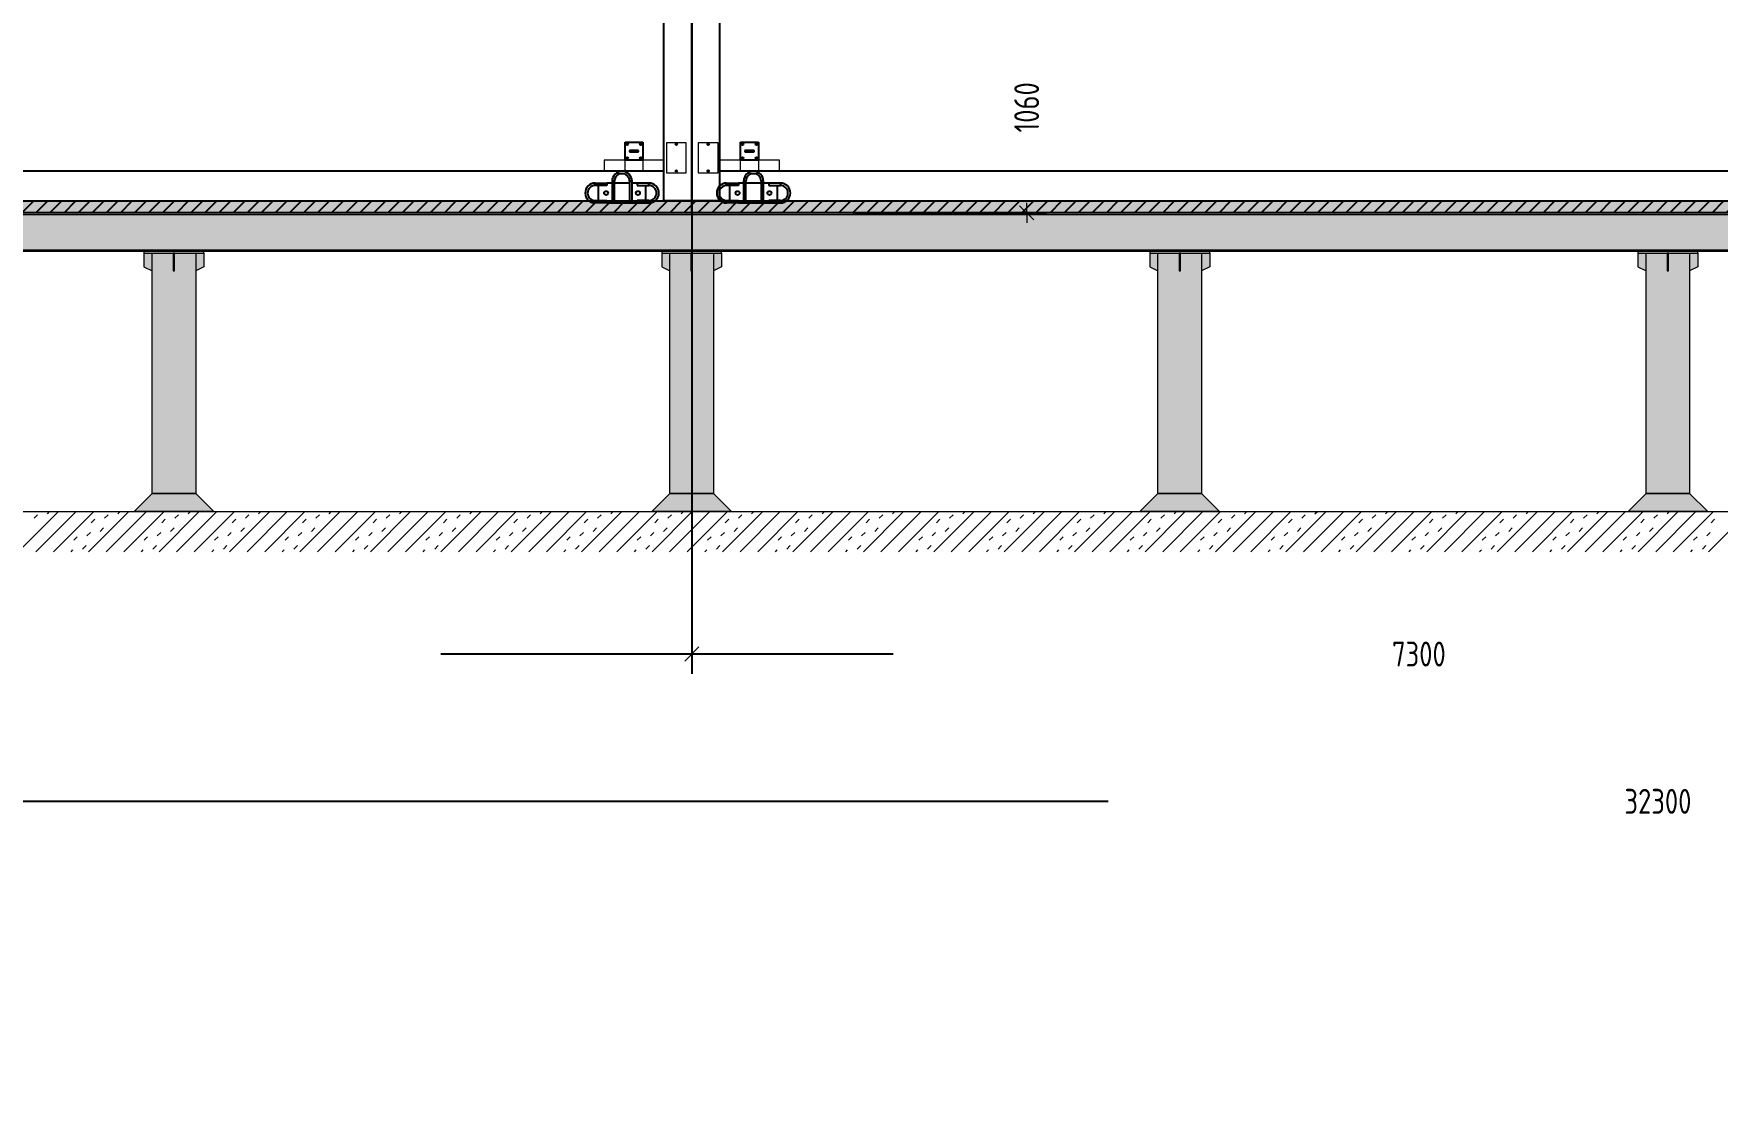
# Model space of a CAD drawing. Header units: millimetres. Extents: x 0 to 1680, y 0 to 594.
# Drawn here: x 1101.3 to 1270.3, y 374.2 to 480.3 of the extents above; entities that cross this region are included whole.
import ezdxf

# ---------------------------------------------------------------- set-up
doc = ezdxf.new("R2010")
doc.units = ezdxf.units.MM
for name, pattern in [('K5LT32798', [0]), ('K5LT32801', [0]), ('K5LT32802', [0]), ('K5LT32803', [0]), ('K5LT_AUXILIARY', [0]), ('K5LT_BASIC', [0]), ('K5LT_THIN', [0])]:
    doc.linetypes.add(name, pattern=pattern)
doc.layers.add('Системный слой', color=7, linetype='Continuous')
doc.styles.add('KDIMTEXTSTYLE', font='GOST_AU.SHX', dxfattribs={"width": 0.96, "oblique": 15, "height": 5})
doc.dimstyles.new('KDIMSTYLE (0.02)', dxfattribs={"dimtxt": 5, "dimasz": 1, "dimexe": 2, "dimexo": 0, "dimgap": 1, "dimtad": 1, "dimlfac": 50, "dimtxsty": 'KDIMTEXTSTYLE', "dimsah": 1, "dimcen": 0, "dimdle": 1, "dimadec": 0, "dimazin": 0, "dimtfac": 0.667, "dimtmove": 0, "dimatfit": 3, "dimfxl": 0, "dimtvp": 1, "dimtolj": 1, "dimtzin": 0, "dimarcsym": 0})
pattern_1 = [(45, (0, 0), (-0.7071068, 0.7071068), [])]

# ---------------------------------------------------------------- blocks, each defined once
blk = doc.blocks.new('U27')
at = {"layer": 'Системный слой', "color": 150, "linetype": 'K5LT_BASIC', "lineweight": 25, "true_color": 0x0080ff}
for p, q in [((1164.57, 523.29), (1167.37, 523.29)), ((1164.57, 463.49), (1164.57, 523.29)), ((1167.37, 523.29), (1167.37, 463.49)), ((1167.37, 463.49), (1164.57, 463.49))]:
    blk.add_line(p, q, dxfattribs=at)
blk = doc.blocks.new('U28')
at = {"layer": 'Системный слой', "color": 150, "linetype": 'K5LT_BASIC', "lineweight": 25, "true_color": 0x0080ff}
for p, q in [((1164.57, 466.49), (1014.17, 466.49)), ((1014.17, 466.49), (1014.17, 463.49)), ((1164.57, 463.49), (1164.57, 466.49)), ((1014.17, 463.49), (1164.57, 463.49))]:
    blk.add_line(p, q, dxfattribs=at)
blk = doc.blocks.new('U30')
at = {"layer": 'Системный слой', "color": 150, "linetype": 'K5LT_BASIC', "lineweight": 25, "true_color": 0x0080ff}
for p, q in [((1167.37, 523.29), (1170.17, 523.29)), ((1167.37, 463.49), (1167.37, 523.29)), ((1170.17, 523.29), (1170.17, 463.49)), ((1170.17, 463.49), (1167.37, 463.49))]:
    blk.add_line(p, q, dxfattribs=at)
blk = doc.blocks.new('U32')
at = {"layer": 'Системный слой', "color": 150, "linetype": 'K5LT_BASIC', "lineweight": 25, "true_color": 0x0080ff}
for p, q in [((1310.57, 466.49), (1170.17, 466.49)), ((1170.17, 466.49), (1170.17, 463.49)), ((1310.57, 463.49), (1310.57, 466.49)), ((1170.17, 463.49), (1310.57, 463.49))]:
    blk.add_line(p, q, dxfattribs=at)
blk = doc.blocks.new('U548')
at = {"layer": 'Системный слой'}
h = blk.add_hatch(dxfattribs=at)
h.set_pattern_fill('', angle=45, style=0, pattern_type=0)
h.set_pattern_definition(pattern_1)
h.paths.add_polyline_path([(1167.37, 462.29), (1167.37, 463.49), (1011.37, 463.49), (1011.37, 462.29)])
at = {"layer": 'Системный слой', "color": 150, "linetype": 'K5LT_BASIC', "lineweight": 25, "true_color": 0x0080ff}
for p, q in [((1011.37, 462.29), (1011.37, 463.49)), ((1011.37, 463.49), (1167.37, 463.49)), ((1167.37, 463.49), (1167.37, 462.29)), ((1167.37, 462.29), (1011.37, 462.29))]:
    blk.add_line(p, q, dxfattribs=at)
blk = doc.blocks.new('U555')
at = {"layer": 'Системный слой'}
h = blk.add_hatch(dxfattribs=at)
h.set_pattern_fill('', angle=45, style=0, pattern_type=0)
h.set_pattern_definition(pattern_1)
h.paths.add_polyline_path([(1313.37, 462.29), (1313.37, 463.49), (1167.37, 463.49), (1167.37, 462.29)])
at = {"layer": 'Системный слой', "color": 150, "linetype": 'K5LT_BASIC', "lineweight": 25, "true_color": 0x0080ff}
for p, q in [((1167.37, 462.29), (1167.37, 463.49)), ((1167.37, 463.49), (1313.37, 463.49)), ((1313.37, 463.49), (1313.37, 462.29)), ((1313.37, 462.29), (1167.37, 462.29))]:
    blk.add_line(p, q, dxfattribs=at)
blk = doc.blocks.new('U557')
at = {"layer": 'Системный слой', "color": 232, "linetype": 'K5LT_AUXILIARY', "lineweight": 13, "true_color": 0xc52b79}
for p, q in [((1172.27, 467.59), (1170.17, 467.59)), ((1170.17, 467.59), (1170.17, 466.49)), ((1172.27, 466.49), (1172.27, 467.59)), ((1170.17, 466.49), (1172.27, 466.49))]:
    blk.add_line(p, q, dxfattribs=at)
blk = doc.blocks.new('U558')
at = {"layer": 'Системный слой', "color": 232, "linetype": 'K5LT_AUXILIARY', "lineweight": 13, "true_color": 0xc52b79}
for p, q in [((1176.17, 467.59), (1174.07, 467.59)), ((1174.07, 467.59), (1174.07, 466.49)), ((1176.17, 466.49), (1176.17, 467.59)), ((1174.07, 466.49), (1176.17, 466.49))]:
    blk.add_line(p, q, dxfattribs=at)
blk = doc.blocks.new('U560')
at = {"layer": 'Системный слой', "color": 150, "linetype": 'K5LT_BASIC', "lineweight": 25, "true_color": 0x0080ff}
for p, q in [((1172.27, 469.39), (1174.07, 469.39)), ((1172.27, 467.59), (1172.27, 469.39)), ((1174.07, 469.39), (1174.07, 467.59)), ((1174.07, 467.59), (1172.27, 467.59))]:
    blk.add_line(p, q, dxfattribs=at)
blk = doc.blocks.new('U561')
at = {"layer": 'Системный слой', "color": 150, "linetype": 'K5LT_BASIC', "lineweight": 25, "true_color": 0x0080ff}
for p, q in [((1173.63, 468.55), (1172.71, 468.55)), ((1172.71, 468.55), (1172.71, 468.43)), ((1172.71, 468.43), (1173.63, 468.43)), ((1173.63, 468.43), (1173.63, 468.55))]:
    blk.add_line(p, q, dxfattribs=at)
blk = doc.blocks.new('U559')
at = {"layer": 'Системный слой', "color": 150, "linetype": 'K5LT_BASIC', "lineweight": 25, "true_color": 0x0080ff}
for centre in [(1172.47, 469.19), (1172.47, 469.19), (1173.87, 469.19), (1172.47, 467.79), (1173.87, 467.79)]:
    blk.add_circle(centre, 0.104, dxfattribs=at)
at = {"layer": 'Системный слой'}
for name in ['U560', 'U561']:
    blk.add_blockref(name, (0, 0), dxfattribs=at)
blk = doc.blocks.new('U556')
at = {"layer": 'Системный слой'}
for name in ['U559', 'U557', 'U558']:
    blk.add_blockref(name, (0, 0), dxfattribs=at)
blk = doc.blocks.new('U597')
at = {"layer": 'Системный слой', "color": 7, "linetype": 'K5LT32801', "lineweight": 18}
for p, q in [((1099.74, 428.25), (1103.78, 432.29)), ((1101.51, 428.25), (1105.55, 432.29)), ((1103.28, 428.25), (1107.32, 432.29)), ((1106.81, 428.25), (1110.85, 432.29)), ((1108.58, 428.25), (1112.62, 432.29)), ((1110.35, 428.25), (1114.39, 432.29)), ((1113.89, 428.25), (1117.92, 432.29)), ((1115.65, 428.25), (1119.69, 432.29)), ((1117.42, 428.25), (1121.46, 432.29)), ((1120.96, 428.25), (1124.99, 432.29)), ((1122.72, 428.25), (1126.76, 432.29)), ((1124.49, 428.25), (1128.53, 432.29)), ((1128.03, 428.25), (1132.07, 432.29)), ((1129.8, 428.25), (1133.83, 432.29)), ((1131.56, 428.25), (1135.6, 432.29)), ((1135.1, 428.25), (1139.14, 432.29)), ((1136.87, 428.25), (1140.9, 432.29)), ((1138.63, 428.25), (1142.67, 432.29)), ((1142.17, 428.25), (1146.21, 432.29)), ((1143.94, 428.25), (1147.98, 432.29)), ((1145.71, 428.25), (1149.74, 432.29)), ((1149.24, 428.25), (1153.28, 432.29)), ((1151.01, 428.25), (1155.05, 432.29)), ((1152.78, 428.25), (1156.81, 432.29)), ((1156.31, 428.25), (1160.35, 432.29)), ((1158.08, 428.25), (1162.12, 432.29)), ((1159.85, 428.25), (1163.89, 432.29)), ((1163.38, 428.25), (1167.42, 432.29)), ((1165.15, 428.25), (1169.19, 432.29)), ((1166.92, 428.25), (1170.96, 432.29)), ((1170.45, 428.25), (1174.49, 432.29)), ((1172.22, 428.25), (1176.26, 432.29)), ((1173.99, 428.25), (1178.03, 432.29)), ((1177.52, 428.25), (1181.56, 432.29)), ((1179.29, 428.25), (1183.33, 432.29)), ((1181.06, 428.25), (1185.1, 432.29)), ((1184.6, 428.25), (1188.63, 432.29)), ((1186.36, 428.25), (1190.4, 432.29)), ((1188.13, 428.25), (1192.17, 432.29)), ((1191.67, 428.25), (1195.71, 432.29)), ((1193.43, 428.25), (1197.47, 432.29)), ((1195.2, 428.25), (1199.24, 432.29)), ((1198.74, 428.25), (1202.78, 432.29)), ((1200.51, 428.25), (1204.54, 432.29)), ((1202.27, 428.25), (1206.31, 432.29)), ((1205.81, 428.25), (1209.85, 432.29)), ((1207.58, 428.25), (1211.62, 432.29)), ((1209.34, 428.25), (1213.38, 432.29)), ((1212.88, 428.25), (1216.92, 432.29)), ((1214.65, 428.25), (1218.69, 432.29)), ((1216.42, 428.25), (1220.45, 432.29)), ((1219.95, 428.25), (1223.99, 432.29)), ((1221.72, 428.25), (1225.76, 432.29)), ((1223.49, 428.25), (1227.53, 432.29)), ((1227.02, 428.25), (1231.06, 432.29)), ((1228.79, 428.25), (1232.83, 432.29)), ((1230.56, 428.25), (1234.6, 432.29)), ((1234.09, 428.25), (1238.13, 432.29)), ((1235.86, 428.25), (1239.9, 432.29)), ((1237.63, 428.25), (1241.67, 432.29)), ((1241.16, 428.25), (1245.2, 432.29)), ((1242.93, 428.25), (1246.97, 432.29)), ((1244.7, 428.25), (1248.74, 432.29)), ((1248.24, 428.25), (1252.27, 432.29)), ((1250, 428.25), (1254.04, 432.29)), ((1251.77, 428.25), (1255.81, 432.29)), ((1255.31, 428.25), (1259.34, 432.29)), ((1257.07, 428.25), (1261.11, 432.29)), ((1258.84, 428.25), (1262.88, 432.29)), ((1262.38, 428.25), (1266.42, 432.29)), ((1264.15, 428.25), (1268.18, 432.29)), ((1265.91, 428.25), (1269.95, 432.29)), ((1269.45, 428.25), (1273.49, 432.29))]:
    blk.add_line(p, q, dxfattribs=at)
at = {"layer": 'Системный слой', "color": 7, "linetype": 'K5LT32802', "lineweight": 18}
for p, q in [((1101.34, 431.62), (1101.69, 431.97)), ((1102.67, 432.06), (1102.9, 432.29)), ((1107.08, 431.18), (1107.44, 431.53)), ((1108.41, 431.62), (1108.76, 431.97)), ((1109.74, 432.06), (1109.97, 432.29)), ((1114.16, 431.18), (1114.51, 431.53)), ((1115.48, 431.62), (1115.84, 431.97)), ((1116.81, 432.06), (1117.04, 432.29)), ((1121.23, 431.18), (1121.58, 431.53)), ((1122.55, 431.62), (1122.91, 431.97)), ((1123.88, 432.06), (1124.11, 432.29)), ((1128.3, 431.18), (1128.65, 431.53)), ((1129.62, 431.62), (1129.98, 431.97)), ((1130.95, 432.06), (1131.18, 432.29)), ((1135.37, 431.18), (1135.72, 431.53)), ((1136.69, 431.62), (1137.05, 431.97)), ((1138.02, 432.06), (1138.25, 432.29)), ((1142.44, 431.18), (1142.79, 431.53)), ((1143.77, 431.62), (1144.12, 431.97)), ((1145.09, 432.06), (1145.32, 432.29)), ((1149.51, 431.18), (1149.86, 431.53)), ((1150.84, 431.62), (1151.19, 431.97)), ((1152.16, 432.06), (1152.39, 432.29)), ((1156.58, 431.18), (1156.94, 431.53)), ((1157.91, 431.62), (1158.26, 431.97)), ((1159.23, 432.06), (1159.47, 432.29)), ((1163.65, 431.18), (1164.01, 431.53)), ((1164.98, 431.62), (1165.33, 431.97)), ((1166.3, 432.06), (1166.54, 432.29)), ((1170.72, 431.18), (1171.08, 431.53)), ((1172.05, 431.62), (1172.4, 431.97)), ((1173.38, 432.06), (1173.61, 432.29)), ((1177.8, 431.18), (1178.15, 431.53)), ((1179.12, 431.62), (1179.47, 431.97)), ((1180.45, 432.06), (1180.68, 432.29)), ((1184.87, 431.18), (1185.22, 431.53)), ((1186.19, 431.62), (1186.55, 431.97)), ((1187.52, 432.06), (1187.75, 432.29)), ((1191.94, 431.18), (1192.29, 431.53)), ((1193.26, 431.62), (1193.62, 431.97)), ((1194.59, 432.06), (1194.82, 432.29)), ((1199.01, 431.18), (1199.36, 431.53)), ((1200.33, 431.62), (1200.69, 431.97)), ((1201.66, 432.06), (1201.89, 432.29)), ((1206.08, 431.18), (1206.43, 431.53)), ((1207.41, 431.62), (1207.76, 431.97)), ((1208.73, 432.06), (1208.96, 432.29)), ((1213.15, 431.18), (1213.5, 431.53)), ((1214.48, 431.62), (1214.83, 431.97)), ((1215.8, 432.06), (1216.03, 432.29)), ((1220.22, 431.18), (1220.58, 431.53)), ((1221.55, 431.62), (1221.9, 431.97)), ((1222.87, 432.06), (1223.11, 432.29)), ((1227.29, 431.18), (1227.65, 431.53)), ((1228.62, 431.62), (1228.97, 431.97)), ((1229.94, 432.06), (1230.18, 432.29)), ((1234.36, 431.18), (1234.72, 431.53)), ((1235.69, 431.62), (1236.04, 431.97)), ((1237.02, 432.06), (1237.25, 432.29)), ((1241.43, 431.18), (1241.79, 431.53)), ((1242.76, 431.62), (1243.11, 431.97)), ((1244.09, 432.06), (1244.32, 432.29)), ((1248.51, 431.18), (1248.86, 431.53)), ((1249.83, 431.62), (1250.19, 431.97)), ((1251.16, 432.06), (1251.39, 432.29)), ((1255.58, 431.18), (1255.93, 431.53)), ((1256.9, 431.62), (1257.26, 431.97)), ((1258.23, 432.06), (1258.46, 432.29)), ((1262.65, 431.18), (1263, 431.53)), ((1263.97, 431.62), (1264.33, 431.97)), ((1265.3, 432.06), (1265.53, 432.29)), ((1269.72, 431.18), (1270.07, 431.53)), ((1105.32, 429.41), (1105.67, 429.76)), ((1106.64, 429.85), (1107, 430.2)), ((1107.97, 430.29), (1108.32, 430.65)), ((1112.39, 429.41), (1112.74, 429.76)), ((1113.71, 429.85), (1114.07, 430.2)), ((1115.04, 430.29), (1115.39, 430.65)), ((1119.46, 429.41), (1119.81, 429.76)), ((1120.78, 429.85), (1121.14, 430.2)), ((1122.11, 430.29), (1122.46, 430.65)), ((1126.53, 429.41), (1126.88, 429.76)), ((1127.86, 429.85), (1128.21, 430.2)), ((1129.18, 430.29), (1129.54, 430.65)), ((1133.6, 429.41), (1133.95, 429.76)), ((1134.93, 429.85), (1135.28, 430.2)), ((1136.25, 430.29), (1136.61, 430.65)), ((1140.67, 429.41), (1141.03, 429.76)), ((1142, 429.85), (1142.35, 430.2)), ((1143.32, 430.29), (1143.68, 430.65)), ((1147.74, 429.41), (1148.1, 429.76)), ((1149.07, 429.85), (1149.42, 430.2)), ((1150.39, 430.29), (1150.75, 430.65)), ((1154.81, 429.41), (1155.17, 429.76)), ((1156.14, 429.85), (1156.49, 430.2)), ((1157.47, 430.29), (1157.82, 430.65)), ((1161.89, 429.41), (1162.24, 429.76)), ((1163.21, 429.85), (1163.56, 430.2)), ((1164.54, 430.29), (1164.89, 430.65)), ((1168.96, 429.41), (1169.31, 429.76)), ((1170.28, 429.85), (1170.64, 430.2)), ((1171.61, 430.29), (1171.96, 430.65)), ((1176.03, 429.41), (1176.38, 429.76)), ((1177.35, 429.85), (1177.71, 430.2)), ((1178.68, 430.29), (1179.03, 430.65)), ((1183.1, 429.41), (1183.45, 429.76)), ((1184.42, 429.85), (1184.78, 430.2)), ((1185.75, 430.29), (1186.1, 430.65)), ((1190.17, 429.41), (1190.52, 429.76)), ((1191.5, 429.85), (1191.85, 430.2)), ((1192.82, 430.29), (1193.17, 430.65)), ((1197.24, 429.41), (1197.59, 429.76)), ((1198.57, 429.85), (1198.92, 430.2)), ((1199.89, 430.29), (1200.25, 430.65)), ((1204.31, 429.41), (1204.67, 429.76)), ((1205.64, 429.85), (1205.99, 430.2)), ((1206.96, 430.29), (1207.32, 430.65)), ((1211.38, 429.41), (1211.74, 429.76)), ((1212.71, 429.85), (1213.06, 430.2)), ((1214.03, 430.29), (1214.39, 430.65)), ((1218.45, 429.41), (1218.81, 429.76)), ((1219.78, 429.85), (1220.13, 430.2)), ((1221.11, 430.29), (1221.46, 430.65)), ((1225.53, 429.41), (1225.88, 429.76)), ((1226.85, 429.85), (1227.2, 430.2)), ((1228.18, 430.29), (1228.53, 430.65)), ((1232.6, 429.41), (1232.95, 429.76)), ((1233.92, 429.85), (1234.28, 430.2)), ((1235.25, 430.29), (1235.6, 430.65)), ((1239.67, 429.41), (1240.02, 429.76)), ((1240.99, 429.85), (1241.35, 430.2)), ((1242.32, 430.29), (1242.67, 430.65)), ((1246.74, 429.41), (1247.09, 429.76)), ((1248.06, 429.85), (1248.42, 430.2)), ((1249.39, 430.29), (1249.74, 430.65)), ((1253.81, 429.41), (1254.16, 429.76)), ((1255.14, 429.85), (1255.49, 430.2)), ((1256.46, 430.29), (1256.81, 430.65)), ((1260.88, 429.41), (1261.23, 429.76)), ((1262.21, 429.85), (1262.56, 430.2)), ((1263.53, 430.29), (1263.89, 430.65)), ((1267.95, 429.41), (1268.3, 429.76)), ((1269.28, 429.85), (1269.63, 430.2)), ((1105.05, 428.25), (1105.23, 428.44)), ((1106.2, 428.52), (1106.55, 428.88)), ((1112.12, 428.25), (1112.3, 428.44)), ((1113.27, 428.52), (1113.63, 428.88)), ((1119.19, 428.25), (1119.37, 428.44)), ((1120.34, 428.52), (1120.7, 428.88)), ((1126.26, 428.25), (1126.44, 428.44)), ((1127.41, 428.52), (1127.77, 428.88)), ((1133.33, 428.25), (1133.51, 428.44)), ((1134.49, 428.52), (1134.84, 428.88)), ((1140.4, 428.25), (1140.58, 428.44)), ((1141.56, 428.52), (1141.91, 428.88)), ((1147.47, 428.25), (1147.65, 428.44)), ((1148.63, 428.52), (1148.98, 428.88)), ((1154.54, 428.25), (1154.73, 428.44)), ((1155.7, 428.52), (1156.05, 428.88)), ((1161.62, 428.25), (1161.8, 428.44)), ((1162.77, 428.52), (1163.12, 428.88)), ((1168.69, 428.25), (1168.87, 428.44)), ((1169.84, 428.52), (1170.19, 428.88)), ((1175.76, 428.25), (1175.94, 428.44)), ((1176.91, 428.52), (1177.26, 428.88)), ((1182.83, 428.25), (1183.01, 428.44)), ((1183.98, 428.52), (1184.34, 428.88)), ((1189.9, 428.25), (1190.08, 428.44)), ((1191.05, 428.52), (1191.41, 428.88)), ((1196.97, 428.25), (1197.15, 428.44)), ((1198.12, 428.52), (1198.48, 428.88)), ((1204.04, 428.25), (1204.22, 428.44)), ((1205.2, 428.52), (1205.55, 428.88)), ((1211.11, 428.25), (1211.29, 428.44)), ((1212.27, 428.52), (1212.62, 428.88)), ((1218.18, 428.25), (1218.37, 428.44)), ((1219.34, 428.52), (1219.69, 428.88)), ((1225.25, 428.25), (1225.44, 428.44)), ((1226.41, 428.52), (1226.76, 428.88)), ((1232.33, 428.25), (1232.51, 428.44)), ((1233.48, 428.52), (1233.83, 428.88)), ((1239.4, 428.25), (1239.58, 428.44)), ((1240.55, 428.52), (1240.9, 428.88)), ((1246.47, 428.25), (1246.65, 428.44)), ((1247.62, 428.52), (1247.98, 428.88)), ((1253.54, 428.25), (1253.72, 428.44)), ((1254.69, 428.52), (1255.05, 428.88)), ((1260.61, 428.25), (1260.79, 428.44)), ((1261.76, 428.52), (1262.12, 428.88)), ((1267.68, 428.25), (1267.86, 428.44)), ((1268.84, 428.52), (1269.19, 428.88))]:
    blk.add_line(p, q, dxfattribs=at)
blk = doc.blocks.new('U598')
at = {"layer": 'Системный слой', "color": 7, "linetype": 'K5LT32803', "lineweight": 18}
for p, q in [((942.65, 462.29), (1150.87, 462.29)), ((1081.5, 462.14), (1585.03, 462.14)), ((1150.87, 462.29), (1585.03, 462.29)), ((1081.5, 458.57), (1585.03, 458.57)), ((1585.03, 458.41), (1081.5, 458.41))]:
    blk.add_line(p, q, dxfattribs=at)
blk = doc.blocks.new('U602')
at = {"layer": 'Системный слой', "color": 7, "linetype": 'K5LT32803', "lineweight": 18}
for p, q in [((1164.37, 458.25), (1164.37, 456.87)), ((1170.37, 458.25), (1170.37, 456.87)), ((1164.37, 456.87), (1165.18, 456.46)), ((1167.29, 456.87), (1167.45, 456.87)), ((1170.37, 456.87), (1169.56, 456.46)), ((1163.37, 432.29), (1165.18, 434.1)), ((1165.18, 434.1), (1169.56, 434.1)), ((1169.56, 434.1), (1171.37, 432.29)), ((1171.37, 432.29), (1163.37, 432.29))]:
    blk.add_line(p, q, dxfattribs=at)
at = {"layer": 'Системный слой', "color": 7, "linetype": 'K5LT32798', "lineweight": 18}
for points in [[(1164.37, 458.25), (1170.37, 458.25), (1170.37, 458.41), (1164.37, 458.41)], [(1165.18, 458.25), (1169.56, 458.25), (1169.56, 434.1), (1165.18, 434.1)], [(1167.29, 456.46), (1167.45, 456.46), (1167.45, 458.25), (1167.29, 458.25)]]:
    blk.add_lwpolyline(points, close=True, dxfattribs=at)
blk = doc.blocks.new('U606')
at = {"layer": 'Системный слой', "color": 7, "linetype": 'K5LT32803', "lineweight": 18}
for p, q in [((1112.37, 458.25), (1112.37, 456.87)), ((1118.37, 458.25), (1118.37, 456.87)), ((1112.37, 456.87), (1113.18, 456.46)), ((1115.29, 456.87), (1115.45, 456.87)), ((1118.37, 456.87), (1117.56, 456.46)), ((1111.37, 432.29), (1113.18, 434.1)), ((1113.18, 434.1), (1117.56, 434.1)), ((1117.56, 434.1), (1119.37, 432.29)), ((1119.37, 432.29), (1111.37, 432.29))]:
    blk.add_line(p, q, dxfattribs=at)
at = {"layer": 'Системный слой', "color": 7, "linetype": 'K5LT32798', "lineweight": 18}
for points in [[(1112.37, 458.25), (1118.37, 458.25), (1118.37, 458.41), (1112.37, 458.41)], [(1113.18, 458.25), (1117.56, 458.25), (1117.56, 434.1), (1113.18, 434.1)], [(1115.29, 456.46), (1115.45, 456.46), (1115.45, 458.25), (1115.29, 458.25)]]:
    blk.add_lwpolyline(points, close=True, dxfattribs=at)
blk = doc.blocks.new('U607')
at = {"layer": 'Системный слой', "color": 7, "linetype": 'K5LT32803', "lineweight": 18}
for p, q in [((1213.37, 458.25), (1213.37, 456.87)), ((1219.37, 458.25), (1219.37, 456.87)), ((1213.37, 456.87), (1214.18, 456.46)), ((1216.29, 456.87), (1216.45, 456.87)), ((1219.37, 456.87), (1218.56, 456.46)), ((1212.37, 432.29), (1214.18, 434.1)), ((1214.18, 434.1), (1218.56, 434.1)), ((1218.56, 434.1), (1220.37, 432.29)), ((1220.37, 432.29), (1212.37, 432.29))]:
    blk.add_line(p, q, dxfattribs=at)
at = {"layer": 'Системный слой', "color": 7, "linetype": 'K5LT32798', "lineweight": 18}
for points in [[(1213.37, 458.25), (1219.37, 458.25), (1219.37, 458.41), (1213.37, 458.41)], [(1214.18, 458.25), (1218.56, 458.25), (1218.56, 434.1), (1214.18, 434.1)], [(1216.29, 456.46), (1216.45, 456.46), (1216.45, 458.25), (1216.29, 458.25)]]:
    blk.add_lwpolyline(points, close=True, dxfattribs=at)
blk = doc.blocks.new('U608')
at = {"layer": 'Системный слой', "color": 7, "linetype": 'K5LT32803', "lineweight": 18}
for p, q in [((1262.37, 458.25), (1262.37, 456.87)), ((1268.37, 458.25), (1268.37, 456.87)), ((1262.37, 456.87), (1263.18, 456.46)), ((1265.29, 456.87), (1265.45, 456.87)), ((1268.37, 456.87), (1267.56, 456.46)), ((1261.37, 432.29), (1263.18, 434.1)), ((1263.18, 434.1), (1267.56, 434.1)), ((1267.56, 434.1), (1269.37, 432.29)), ((1269.37, 432.29), (1261.37, 432.29))]:
    blk.add_line(p, q, dxfattribs=at)
at = {"layer": 'Системный слой', "color": 7, "linetype": 'K5LT32798', "lineweight": 18}
for points in [[(1262.37, 458.25), (1268.37, 458.25), (1268.37, 458.41), (1262.37, 458.41)], [(1263.18, 458.25), (1267.56, 458.25), (1267.56, 434.1), (1263.18, 434.1)], [(1265.29, 456.46), (1265.45, 456.46), (1265.45, 458.25), (1265.29, 458.25)]]:
    blk.add_lwpolyline(points, close=True, dxfattribs=at)
blk = doc.blocks.new('U596')
at = {"layer": 'Системный слой', "true_color": 0xffffff}
blk.add_hatch(color=7, dxfattribs=at).paths.add_polyline_path([(1586.37, 458.41), (1586.37, 462.29), (942.37, 462.29), (942.37, 458.41)])
h = blk.add_hatch(color=7, dxfattribs=at)
h.paths.add_polyline_path([(1113.18, 456.46), (1113.18, 458.25), (1112.37, 458.25), (1112.37, 456.87)])
h.paths.add_polyline_path([(1113.18, 458.25), (1113.18, 434.1), (1117.56, 434.1), (1117.56, 458.25), (1115.45, 458.25), (1115.45, 456.46), (1115.29, 456.46), (1115.29, 458.25)])
h.paths.add_polyline_path([(1115.43, 458.41), (1112.37, 458.41), (1112.37, 458.25), (1113.18, 458.25), (1115.29, 458.25), (1115.45, 458.25), (1117.56, 458.25), (1118.37, 458.25), (1118.37, 458.41), (1116.77, 458.41), (1115.56, 458.41)])
h.paths.add_polyline_path([(1115.29, 458.25), (1115.29, 456.87), (1115.45, 456.87), (1115.45, 458.25)])
h.paths.add_polyline_path([(1115.29, 456.87), (1115.29, 456.46), (1115.45, 456.46), (1115.45, 456.87)])
h.paths.add_polyline_path([(1118.37, 456.87), (1118.37, 458.25), (1117.56, 458.25), (1117.56, 456.46)])
h.paths.add_polyline_path([(1117.56, 434.1), (1113.18, 434.1), (1111.37, 432.29), (1119.37, 432.29)])
h = blk.add_hatch(color=7, dxfattribs=at)
h.paths.add_polyline_path([(1165.18, 456.46), (1165.18, 458.25), (1164.37, 458.25), (1164.37, 456.87)])
h.paths.add_polyline_path([(1165.18, 458.25), (1165.18, 434.1), (1169.56, 434.1), (1169.56, 458.25), (1167.45, 458.25), (1167.45, 456.46), (1167.29, 456.46), (1167.29, 458.25)])
h.paths.add_polyline_path([(1167.43, 458.41), (1164.37, 458.41), (1164.37, 458.25), (1165.18, 458.25), (1167.29, 458.25), (1167.45, 458.25), (1169.56, 458.25), (1170.37, 458.25), (1170.37, 458.41), (1168.77, 458.41), (1167.56, 458.41)])
h.paths.add_polyline_path([(1167.29, 458.25), (1167.29, 456.87), (1167.45, 456.87), (1167.45, 458.25)])
h.paths.add_polyline_path([(1167.29, 456.87), (1167.29, 456.46), (1167.45, 456.46), (1167.45, 456.87)])
h.paths.add_polyline_path([(1170.37, 456.87), (1170.37, 458.25), (1169.56, 458.25), (1169.56, 456.46)])
h.paths.add_polyline_path([(1169.56, 434.1), (1165.18, 434.1), (1163.37, 432.29), (1171.37, 432.29)])
h = blk.add_hatch(color=7, dxfattribs=at)
h.paths.add_polyline_path([(1214.18, 456.46), (1214.18, 458.25), (1213.37, 458.25), (1213.37, 456.87)])
h.paths.add_polyline_path([(1214.18, 458.25), (1214.18, 434.1), (1218.56, 434.1), (1218.56, 458.25), (1216.45, 458.25), (1216.45, 456.46), (1216.29, 456.46), (1216.29, 458.25)])
h.paths.add_polyline_path([(1216.43, 458.41), (1213.37, 458.41), (1213.37, 458.25), (1214.18, 458.25), (1216.29, 458.25), (1216.45, 458.25), (1218.56, 458.25), (1219.37, 458.25), (1219.37, 458.41), (1217.77, 458.41), (1216.56, 458.41)])
h.paths.add_polyline_path([(1216.29, 458.25), (1216.29, 456.87), (1216.45, 456.87), (1216.45, 458.25)])
h.paths.add_polyline_path([(1216.29, 456.87), (1216.29, 456.46), (1216.45, 456.46), (1216.45, 456.87)])
h.paths.add_polyline_path([(1219.37, 456.87), (1219.37, 458.25), (1218.56, 458.25), (1218.56, 456.46)])
h.paths.add_polyline_path([(1218.56, 434.1), (1214.18, 434.1), (1212.37, 432.29), (1220.37, 432.29)])
h = blk.add_hatch(color=7, dxfattribs=at)
h.paths.add_polyline_path([(1263.18, 456.46), (1263.18, 458.25), (1262.37, 458.25), (1262.37, 456.87)])
h.paths.add_polyline_path([(1263.18, 458.25), (1263.18, 434.1), (1267.56, 434.1), (1267.56, 458.25), (1265.45, 458.25), (1265.45, 456.46), (1265.29, 456.46), (1265.29, 458.25)])
h.paths.add_polyline_path([(1265.43, 458.41), (1262.37, 458.41), (1262.37, 458.25), (1263.18, 458.25), (1265.29, 458.25), (1265.45, 458.25), (1267.56, 458.25), (1268.37, 458.25), (1268.37, 458.41), (1266.77, 458.41), (1265.56, 458.41)])
h.paths.add_polyline_path([(1265.29, 458.25), (1265.29, 456.87), (1265.45, 456.87), (1265.45, 458.25)])
h.paths.add_polyline_path([(1265.29, 456.87), (1265.29, 456.46), (1265.45, 456.46), (1265.45, 456.87)])
h.paths.add_polyline_path([(1268.37, 456.87), (1268.37, 458.25), (1267.56, 458.25), (1267.56, 456.46)])
h.paths.add_polyline_path([(1267.56, 434.1), (1263.18, 434.1), (1261.37, 432.29), (1269.37, 432.29)])
at = {"layer": 'Системный слой', "color": 7, "linetype": 'K5LT32798', "lineweight": 18}
blk.add_lwpolyline([(908.33, 432.29), (1619.93, 432.29)], dxfattribs=at)
at = {"layer": 'Системный слой'}
for name in ['U598', 'U606', 'U602', 'U607', 'U608', 'U597']:
    blk.add_blockref(name, (0, 0), dxfattribs=at)
blk = doc.blocks.new('U642')
at = {"layer": 'Системный слой', "color": 232, "linetype": 'K5LT_AUXILIARY', "lineweight": 13, "true_color": 0xc52b79}
for p, q in [((1160.67, 467.59), (1158.57, 467.59)), ((1158.57, 467.59), (1158.57, 466.49)), ((1160.67, 466.49), (1160.67, 467.59)), ((1158.57, 466.49), (1160.67, 466.49))]:
    blk.add_line(p, q, dxfattribs=at)
blk = doc.blocks.new('U643')
at = {"layer": 'Системный слой', "color": 232, "linetype": 'K5LT_AUXILIARY', "lineweight": 13, "true_color": 0xc52b79}
for p, q in [((1164.57, 467.59), (1162.47, 467.59)), ((1162.47, 467.59), (1162.47, 466.49)), ((1164.57, 466.49), (1164.57, 467.59)), ((1162.47, 466.49), (1164.57, 466.49))]:
    blk.add_line(p, q, dxfattribs=at)
blk = doc.blocks.new('U645')
at = {"layer": 'Системный слой', "color": 150, "linetype": 'K5LT_BASIC', "lineweight": 25, "true_color": 0x0080ff}
for p, q in [((1160.67, 469.39), (1162.47, 469.39)), ((1160.67, 467.59), (1160.67, 469.39)), ((1162.47, 469.39), (1162.47, 467.59)), ((1162.47, 467.59), (1160.67, 467.59))]:
    blk.add_line(p, q, dxfattribs=at)
blk = doc.blocks.new('U646')
at = {"layer": 'Системный слой', "color": 150, "linetype": 'K5LT_BASIC', "lineweight": 25, "true_color": 0x0080ff}
for p, q in [((1162.03, 468.55), (1161.11, 468.55)), ((1161.11, 468.55), (1161.11, 468.43)), ((1161.11, 468.43), (1162.03, 468.43)), ((1162.03, 468.43), (1162.03, 468.55))]:
    blk.add_line(p, q, dxfattribs=at)
blk = doc.blocks.new('U644')
at = {"layer": 'Системный слой', "color": 150, "linetype": 'K5LT_BASIC', "lineweight": 25, "true_color": 0x0080ff}
for centre in [(1160.87, 469.19), (1160.87, 469.19), (1162.27, 469.19), (1160.87, 467.79), (1162.27, 467.79)]:
    blk.add_circle(centre, 0.104, dxfattribs=at)
at = {"layer": 'Системный слой'}
for name in ['U645', 'U646']:
    blk.add_blockref(name, (0, 0), dxfattribs=at)
blk = doc.blocks.new('U641')
at = {"layer": 'Системный слой'}
for name in ['U644', 'U642', 'U643']:
    blk.add_blockref(name, (0, 0), dxfattribs=at)
blk = doc.blocks.new('U679')
at = {"layer": 'Системный слой', "color": 150, "linetype": 'K5LT_BASIC', "lineweight": 25, "true_color": 0x0080ff}
for p, q in [((1163.07, 463.53), (1161.9, 463.53)), ((1161.9, 463.53), (1161.9, 463.29)), ((1161.9, 463.29), (1163.07, 463.29)), ((1163.07, 463.29), (1163.07, 463.53))]:
    blk.add_line(p, q, dxfattribs=at)
blk = doc.blocks.new('U680')
at = {"layer": 'Системный слой', "color": 150, "linetype": 'K5LT_BASIC', "lineweight": 25, "true_color": 0x0080ff}
for p, q in [((1163.07, 465.29), (1161.9, 465.29)), ((1161.9, 465.29), (1161.9, 465.05)), ((1161.9, 465.05), (1163.07, 465.05)), ((1163.07, 465.05), (1163.07, 465.29))]:
    blk.add_line(p, q, dxfattribs=at)
blk = doc.blocks.new('U678')
at = {"layer": 'Системный слой', "color": 150, "linetype": 'K5LT_BASIC', "lineweight": 25, "true_color": 0x0080ff}
for radius in [1, 0.76]:
    blk.add_arc((1163.07, 464.29), radius, 270, 90, dxfattribs=at)
at = {"layer": 'Системный слой'}
for name in ['U680', 'U679']:
    blk.add_blockref(name, (0, 0), dxfattribs=at)
blk = doc.blocks.new('U682')
at = {"layer": 'Системный слой', "color": 150, "linetype": 'K5LT_BASIC', "lineweight": 25, "true_color": 0x0080ff}
for p, q in [((1157.67, 463.53), (1158.85, 463.53)), ((1157.67, 463.29), (1157.67, 463.53)), ((1158.85, 463.29), (1157.67, 463.29)), ((1158.85, 463.53), (1158.85, 463.29))]:
    blk.add_line(p, q, dxfattribs=at)
blk = doc.blocks.new('U683')
at = {"layer": 'Системный слой', "color": 150, "linetype": 'K5LT_BASIC', "lineweight": 25, "true_color": 0x0080ff}
for p, q in [((1157.67, 465.29), (1158.85, 465.29)), ((1157.67, 465.05), (1157.67, 465.29)), ((1158.85, 465.05), (1157.67, 465.05)), ((1158.85, 465.29), (1158.85, 465.05))]:
    blk.add_line(p, q, dxfattribs=at)
blk = doc.blocks.new('U681')
at = {"layer": 'Системный слой', "color": 150, "linetype": 'K5LT_BASIC', "lineweight": 25, "true_color": 0x0080ff}
for radius in [1, 0.76]:
    blk.add_arc((1157.67, 464.29), radius, 90, 270, dxfattribs=at)
at = {"layer": 'Системный слой'}
for name in ['U683', 'U682']:
    blk.add_blockref(name, (0, 0), dxfattribs=at)
blk = doc.blocks.new('U685')
at = {"layer": 'Системный слой', "color": 150, "linetype": 'K5LT_BASIC', "lineweight": 25, "true_color": 0x0080ff}
for p, q in [((1159.61, 465.47), (1159.37, 465.47)), ((1159.37, 465.47), (1159.37, 463.29)), ((1159.61, 463.29), (1159.61, 465.47)), ((1159.37, 463.29), (1159.61, 463.29))]:
    blk.add_line(p, q, dxfattribs=at)
blk = doc.blocks.new('U686')
at = {"layer": 'Системный слой', "color": 150, "linetype": 'K5LT_BASIC', "lineweight": 25, "true_color": 0x0080ff}
for p, q in [((1161.37, 465.47), (1161.13, 465.47)), ((1161.13, 465.47), (1161.13, 463.29)), ((1161.37, 463.29), (1161.37, 465.47)), ((1161.13, 463.29), (1161.37, 463.29))]:
    blk.add_line(p, q, dxfattribs=at)
blk = doc.blocks.new('U684')
at = {"layer": 'Системный слой', "color": 150, "linetype": 'K5LT_BASIC', "lineweight": 25, "true_color": 0x0080ff}
for radius in [1, 0.76]:
    blk.add_arc((1160.37, 465.47), radius, 0, 180, dxfattribs=at)
at = {"layer": 'Системный слой'}
for name in ['U685', 'U686']:
    blk.add_blockref(name, (0, 0), dxfattribs=at)
blk = doc.blocks.new('U677')
at = {"layer": 'Системный слой', "color": 150, "linetype": 'K5LT_BASIC', "lineweight": 25, "true_color": 0x0080ff}
for p, q in [((1157.97, 465.05), (1157.97, 463.53)), ((1159.37, 465.29), (1158.85, 465.29)), ((1161.13, 465.29), (1159.61, 465.29)), ((1161.9, 465.29), (1161.37, 465.29)), ((1162.77, 463.53), (1162.77, 465.05)), ((1158.85, 463.29), (1161.9, 463.29))]:
    blk.add_line(p, q, dxfattribs=at)
for centre in [(1158.77, 464.29), (1161.97, 464.29)]:
    blk.add_circle(centre, 0.2, dxfattribs=at)
at = {"layer": 'Системный слой'}
for name in ['U681', 'U684', 'U678']:
    blk.add_blockref(name, (0, 0), dxfattribs=at)
blk = doc.blocks.new('U689')
at = {"layer": 'Системный слой', "color": 150, "linetype": 'K5LT_BASIC', "lineweight": 25, "true_color": 0x0080ff}
for p, q in [((1176.27, 463.53), (1175.1, 463.53)), ((1175.1, 463.53), (1175.1, 463.29)), ((1175.1, 463.29), (1176.27, 463.29)), ((1176.27, 463.29), (1176.27, 463.53))]:
    blk.add_line(p, q, dxfattribs=at)
blk = doc.blocks.new('U690')
at = {"layer": 'Системный слой', "color": 150, "linetype": 'K5LT_BASIC', "lineweight": 25, "true_color": 0x0080ff}
for p, q in [((1176.27, 465.29), (1175.1, 465.29)), ((1175.1, 465.29), (1175.1, 465.05)), ((1175.1, 465.05), (1176.27, 465.05)), ((1176.27, 465.05), (1176.27, 465.29))]:
    blk.add_line(p, q, dxfattribs=at)
blk = doc.blocks.new('U688')
at = {"layer": 'Системный слой', "color": 150, "linetype": 'K5LT_BASIC', "lineweight": 25, "true_color": 0x0080ff}
for radius in [1, 0.76]:
    blk.add_arc((1176.27, 464.29), radius, 270, 90, dxfattribs=at)
at = {"layer": 'Системный слой'}
for name in ['U690', 'U689']:
    blk.add_blockref(name, (0, 0), dxfattribs=at)
blk = doc.blocks.new('U692')
at = {"layer": 'Системный слой', "color": 150, "linetype": 'K5LT_BASIC', "lineweight": 25, "true_color": 0x0080ff}
for p, q in [((1170.87, 463.53), (1172.05, 463.53)), ((1170.87, 463.29), (1170.87, 463.53)), ((1172.05, 463.29), (1170.87, 463.29)), ((1172.05, 463.53), (1172.05, 463.29))]:
    blk.add_line(p, q, dxfattribs=at)
blk = doc.blocks.new('U693')
at = {"layer": 'Системный слой', "color": 150, "linetype": 'K5LT_BASIC', "lineweight": 25, "true_color": 0x0080ff}
for p, q in [((1170.87, 465.29), (1172.05, 465.29)), ((1170.87, 465.05), (1170.87, 465.29)), ((1172.05, 465.05), (1170.87, 465.05)), ((1172.05, 465.29), (1172.05, 465.05))]:
    blk.add_line(p, q, dxfattribs=at)
blk = doc.blocks.new('U691')
at = {"layer": 'Системный слой', "color": 150, "linetype": 'K5LT_BASIC', "lineweight": 25, "true_color": 0x0080ff}
for radius in [1, 0.76]:
    blk.add_arc((1170.87, 464.29), radius, 90, 270, dxfattribs=at)
at = {"layer": 'Системный слой'}
for name in ['U693', 'U692']:
    blk.add_blockref(name, (0, 0), dxfattribs=at)
blk = doc.blocks.new('U695')
at = {"layer": 'Системный слой', "color": 150, "linetype": 'K5LT_BASIC', "lineweight": 25, "true_color": 0x0080ff}
for p, q in [((1172.81, 465.47), (1172.57, 465.47)), ((1172.57, 465.47), (1172.57, 463.29)), ((1172.81, 463.29), (1172.81, 465.47)), ((1172.57, 463.29), (1172.81, 463.29))]:
    blk.add_line(p, q, dxfattribs=at)
blk = doc.blocks.new('U696')
at = {"layer": 'Системный слой', "color": 150, "linetype": 'K5LT_BASIC', "lineweight": 25, "true_color": 0x0080ff}
for p, q in [((1174.57, 465.47), (1174.33, 465.47)), ((1174.33, 465.47), (1174.33, 463.29)), ((1174.57, 463.29), (1174.57, 465.47)), ((1174.33, 463.29), (1174.57, 463.29))]:
    blk.add_line(p, q, dxfattribs=at)
blk = doc.blocks.new('U694')
at = {"layer": 'Системный слой', "color": 150, "linetype": 'K5LT_BASIC', "lineweight": 25, "true_color": 0x0080ff}
for radius in [1, 0.76]:
    blk.add_arc((1173.57, 465.47), radius, 0, 180, dxfattribs=at)
at = {"layer": 'Системный слой'}
for name in ['U695', 'U696']:
    blk.add_blockref(name, (0, 0), dxfattribs=at)
blk = doc.blocks.new('U687')
at = {"layer": 'Системный слой', "color": 150, "linetype": 'K5LT_BASIC', "lineweight": 25, "true_color": 0x0080ff}
for p, q in [((1171.17, 465.05), (1171.17, 463.53)), ((1172.57, 465.29), (1172.05, 465.29)), ((1174.33, 465.29), (1172.81, 465.29)), ((1175.1, 465.29), (1174.57, 465.29)), ((1175.97, 463.53), (1175.97, 465.05)), ((1172.05, 463.29), (1175.1, 463.29))]:
    blk.add_line(p, q, dxfattribs=at)
for centre in [(1171.97, 464.29), (1175.17, 464.29)]:
    blk.add_circle(centre, 0.2, dxfattribs=at)
at = {"layer": 'Системный слой'}
for name in ['U691', 'U694', 'U688']:
    blk.add_blockref(name, (0, 0), dxfattribs=at)
blk = doc.blocks.new('U1587')
at = {"layer": 'Системный слой', "color": 7, "linetype": 'K5LT_THIN', "lineweight": 13}
for p, q in [((1166.82, 469.33), (1164.82, 469.33)), ((1164.82, 469.33), (1164.82, 466.33)), ((1166.82, 466.33), (1166.82, 469.33)), ((1164.82, 466.33), (1166.82, 466.33))]:
    blk.add_line(p, q, dxfattribs=at)
blk = doc.blocks.new('U1586')
at = {"layer": 'Системный слой', "color": 150, "linetype": 'K5LT_BASIC', "lineweight": 25, "true_color": 0x0080ff}
for centre in [(1165.82, 469.17), (1165.82, 466.51)]:
    blk.add_circle(centre, 0.079, dxfattribs=at)
at = {"layer": 'Системный слой'}
blk.add_blockref('U1587', (0, 0), dxfattribs=at)
blk = doc.blocks.new('U1589')
at = {"layer": 'Системный слой', "color": 7, "linetype": 'K5LT_THIN', "lineweight": 13}
for p, q in [((1170.02, 469.33), (1168.02, 469.33)), ((1168.02, 469.33), (1168.02, 466.33)), ((1170.02, 466.33), (1170.02, 469.33)), ((1168.02, 466.33), (1170.02, 466.33))]:
    blk.add_line(p, q, dxfattribs=at)
blk = doc.blocks.new('U1588')
at = {"layer": 'Системный слой', "color": 150, "linetype": 'K5LT_BASIC', "lineweight": 25, "true_color": 0x0080ff}
for centre in [(1169.02, 469.17), (1169.02, 466.51)]:
    blk.add_circle(centre, 0.079, dxfattribs=at)
at = {"layer": 'Системный слой'}
blk.add_blockref('U1589', (0, 0), dxfattribs=at)
blk = doc.blocks.new('KDIMARROW_03')
at = {"layer": 'Системный слой', "color": 0, "linetype": 'K5LT_THIN', "lineweight": 13}
for p, q in [((0, 0), (-1, 0)), ((-0.71, -0.71), (0.71, 0.71)), ((0, 0), (1, 0))]:
    blk.add_line(p, q, dxfattribs=at)

msp = doc.modelspace()

# ---------------------------------------------------------------- hatches: boundary and pattern name
at = {"layer": 'Системный слой', "true_color": 0xc0c0c0}
for points in [[(1011.37424, 463.49234), (1011.37424, 462.29234), (1167.37424, 462.29234), (1167.37424, 463.49234)], [(1167.37424, 463.49234), (1167.37424, 462.29234), (1313.37424, 462.29234), (1313.37424, 463.49234)]]:
    msp.add_hatch(color=9, dxfattribs=at).paths.add_polyline_path(points)

# ---------------------------------------------------------------- block references
at = {"layer": 'Системный слой'}
for name in ['U27', 'U30', 'U641', 'U1586', 'U1588', 'U556', 'U28', 'U677', 'U687', 'U32', 'U548', 'U555', 'U596']:
    msp.add_blockref(name, (0, 0), dxfattribs=at)

# ---------------------------------------------------------------- dimensions: what is measured, and where the dimension line sits
at = {"layer": 'Системный слой', "color": 7}
msp.add_linear_dim(base=(1200.99457, 462.29234), p1=(1180.65271, 483.49234), p2=(1183.53789, 462.29234), angle=90, location=(1200.99457, 472.89234), dimstyle='KDIMSTYLE (0.02)', override={"dimexo": 0, "dimpost": '\\H2.5;\\W0.965;\\Q0;\\Q0;\\H2.5;\\W0.965;\\Q0;<>\\H2.5;\\W0.965;\\Q0;\\Q0;', "dimblk1": 'KDIMARROW_03', "dimblk2": 'KDIMARROW_03', "dimse1": 0, "dimse2": 0, "dimclrt": 7, "dimtolj": 1}, dxfattribs=at).render()
for base, p1, p2, location in [((1011.37424, 417.98734), (1167.37424, 463.49234), (1011.37424, 464.26871), (1089.37424, 417.98734)), ((1167.37424, 417.98734), (1313.37424, 463.49234), (1167.37424, 464.26871), (1240.37424, 417.98734)), ((941.37424, 403.19548), (1587.37424, 417.98734), (941.37424, 417.98734), (1264.37424, 403.19548))]:
    msp.add_linear_dim(base=base, p1=p1, p2=p2, location=location, dimstyle='KDIMSTYLE (0.02)', override={"dimexo": 0, "dimpost": '\\H2.5;\\W0.965;\\Q0;<>', "dimblk1": 'KDIMARROW_03', "dimblk2": 'KDIMARROW_03', "dimse1": 0, "dimse2": 0, "dimclrt": 7, "dimtolj": 1}, dxfattribs=at).render()

doc.saveas('drawing.dxf')
